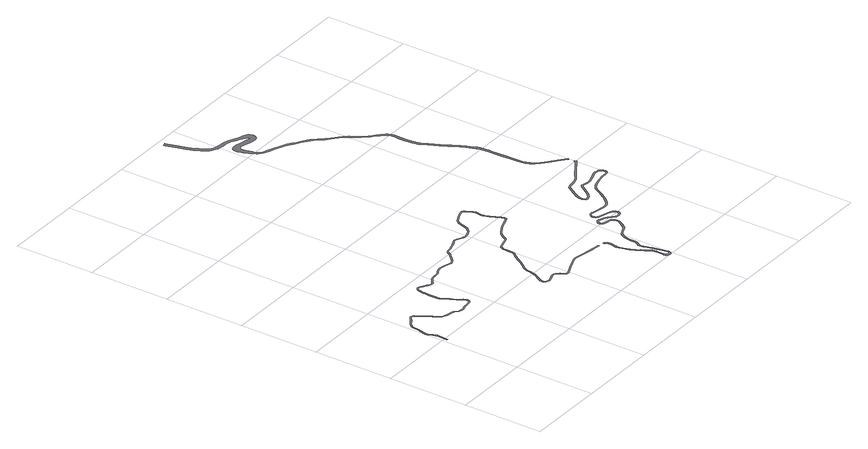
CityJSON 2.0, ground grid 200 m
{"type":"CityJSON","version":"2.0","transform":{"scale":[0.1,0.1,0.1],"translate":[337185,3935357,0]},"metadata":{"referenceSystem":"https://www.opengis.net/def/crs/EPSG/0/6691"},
"CityObjects":{
"road1":{"type":"Road","attributes":{"RoadStructureAttribute.sectionType":"1"},"geometry":[{"type":"MultiSurface","lod":"1","boundaries":[[[0,1,2,3,4,5,6,7,8,9,10,11,12,13,14,15,16,17,18,19,20,21,22,23,24,25,26,27,28,29,30,31,32,33,34,35,36,37,38,39,40,41,42,43,44,45,46,47,48,49,50,51,52,53,54,55,56,57,58,59,60,61,62,63,64,65,66,67,68,69,70,71,72,73,74,75,76,77,78,79,80,81,82,83,84,85,86,87,88,89,90,91,92,93,94,95,96,97,98,99,100,101,102,103,104,105,106,107,108,109,110,111,112,113,114,115,116,117,118,119,120,121,122,123,124,125,126,127,128,129,130,131,132,133,134,135,136,137,138,139,140,141,142,143,144,145,146,147,148,149,150,151,152,153,154,155,156,157,158,159,160,161,162,163,164,165,166,167,168,169,170,171,172,173,174,175,176,177,178,179,180,181,182,183,184,185,186,187,188,189,190,191,192,193,194,195,196,197,198,199,200,201,202,203,204,205,206,207,208,209,210,211,212,213,214,215,216,217,218,219,220,221,222,223,224,225,226,227,228,229,230,231,232,233,234,235,236,237,238,239,240,241,242,243,244,245,246,247,248,249,250,251,252,253,254,255,256,257,258,259,260,261,262,263,264,265,266,267,268,269,270,271,272,273,274,275,276,277,278,279,280,281,282,283,284,285,286,287,288,289,290,291,292,293,294,295,296,297,298,299,300,301,302,303,304,305,306,307,308,309,310,311,312,313,314,315,316,317,318,319,320,321,322,323,324,325,326,327,328,329,330,331,332,333,334,335,336,337,338,339,340,341,342,343,344,345,346,347,348,349,350,351,352,353,354,355,356,357,358,359,360,361,362,363,364,365,366,367,368,369,370,371,372,373,374,375,376,377,378,379,380,381,382,383,384,385,386,387,388,389,390,391,392,393,394,395,396,397,398,399,400,401,402,403,404,405,406,407,408,409,410,411,412,413,414,415,416,417,418,419,420,421,422,423,424,425,426,427,428,429,430,431,432,433,434,435,436,437,438,439,440,441,442,443,444,445,446,447,448,449,450,451,452]]]}]},
"road2":{"type":"Road","attributes":{"RoadStructureAttribute.sectionType":"1"},"geometry":[{"type":"MultiSurface","lod":"1","boundaries":[[[453,454,455,456,457,458,459,460,461,462,463,464,465,466,467,468,469,470,471,472,473,474,475,476,477,478,479,480,481,482,483,484,485,486,487,488,489,490,491,492,493,494,495,496,497,498,499,500,501,502,503,504,505,506,507,508,509,510,511,512,513,514,515,516,517,518,519,520,521,522,523,524,525,526,527,528,529,530,531,532,533,534,535,536,537,538,539,540,541,542,543,544,545,546,547,548,549,550,551,552,553,554,555,556,557,558,559,560,561,562,563,564,565,566,567,568,569,570,571,572,573,574,575,576,577,578,579,580,581,582,583,584,585,586,587,588,589,590,591,592,593,594,595,596,597,598,599,600,601,602,603,604,605,606,607,608,609,610,611,612,613,614,615,616,617,618,619,620,621,622,623,624,625,626,627,628,629,630,631,632,633,634,635,636,637,638,639,640,641,642,643,644,645,646,647,648,649,650,651,652,653,654,655,656,657,658,659,660,661,662,663,664,665,666,667,668,669,670,671,672,673,674,675,676,677,678,679,680,681,682,683,684,685,686,687,688,689,690,691,692,693,694,695,696,697,698,699,700,701,702,703,704,705,706,707,708,709,710,711,712,713,714,715,716,717,718,719,720,721,722,723,724,725,726,727,728,729,730,731,732,733,734,735,736,737,738,739,740,741,742,743,744,745,746,747,748,749,750,751,752,753,754,755,756,757,758,759,760,761,762,763,764,765,766,767,768,769,770,771,772,773,774,775,776,777,778,779,780,781,782,783,784,785,786,787,788,789,790,791,792,793,794,795,796,797,798,799,800,801,802,803,804,805,806,807,808,809,810,811,812,813,814,815,816,817,818,819,820,821,822,823,824,825,826,827,828,829,830,831,832,833,834]]]}]},
"road3":{"type":"Road","attributes":{"function":"3","RoadStructureAttribute.sectionType":"1"},"geometry":[{"type":"MultiSurface","lod":"1","boundaries":[[[835,836,837,838,839,840,841,842,843,844,845,846,847,848,849,850,851,852,853,854,855,856,857,858,859,860,861,862,863,864,865,866,867,868,869,870,871,872,873,874,875,876,877,878,879,880,881,882,883,884,885,886,887,888,889,890,891,892,893,894,895,896,897,898,899,900,901,902,903,904,905,906,907,908,909,910,911,912,913,914,915,916,917,918,919,920,921,922,923,924,925,926,927,928,929,930,931,932,933,934,935,936,937,938,939,940,941,942,943,944,945,946,947,948,949,950,951,952,953,954,955,956,957,958,959,960,961,962,963,964,965,966,967,968,969,970,971,972,973,974,975,976,977,978,979,980,981,982,983,984,985,986,987,988,989,990,991,992,993,994,995,996,997,998,999,1000,1001,1002,1003,1004,1005,1006,1007,1008,1009,1010,1011,1012,1013,1014,1015,1016,1017,1018,1019,1020,1021,1022,1023,1024,1025,1026,1027,1028,1029,1030,1031,1032,1033,1034,1035,1036,1037,1038,1039,1040,1041,1042,1043,1044,1045,1046,1047,1048,1049,1050,1051,1052,1053,1054,1055,1056,1057,1058,1059,1060,1061,1062,1063,1064,1065,1066,1067,1068,1069,1070,1071,1072,1073,1074,1075,1076,1077]]]}]}
},
"vertices":[
[5327,1527,0],[5317,1527,0],[5234,1539,0],[5140,1551,0],[5006,1571,0],[4866,1599,0],[4733,1622,0],[4617,1643,0],[4596,1642,0],[4566,1641,0],[4523,1635,0],[4460,1620,0],[4376,1585,0],[4194,1507,0],[4066,1450,0],[4003,1420,0],[3979,1416,0],[3965,1416,0],[3951,1417,0],[3933,1428,0],[3907,1463,0],[3865,1536,0],[3826,1585,0],[3797,1615,0],[3761,1638,0],[3723,1644,0],[3676,1638,0],[3522,1579,0],[3487,1568,0],[3460,1568,0],[3456,1570,0],[3430,1577,0],[3406,1590,0],[3381,1614,0],[3371,1645,0],[3369,1664,0],[3376,1697,0],[3409,1757,0],[3435,1796,0],[3489,1898,0],[3528,1973,0],[3545,2031,0],[3556,2115,0],[3563,2183,0],[3574,2226,0],[3591,2263,0],[3611,2291,0],[3643,2333,0],[3762,2499,0],[3844,2632,0],[3903,2718,0],[3908,2730,0],[3959,2787,0],[4001,2836,0],[4015,2864,0],[4016,2887,0],[4018,3015,0],[4027,3096,0],[4028,3145,0],[4029,3162,0],[4044,3193,0],[4069,3227,0],[4081,3238,0],[4212,3278,0],[4348,3313,0],[4382,3331,0],[4401,3345,0],[4416,3372,0],[4442,3429,0],[4466,3469,0],[4510,3529,0],[4534,3552,0],[4596,3594,0],[4712,3663,0],[4797,3707,0],[4903,3746,0],[4933,3756,0],[5000,3781,0],[5097,3810,0],[5121,3828,0],[5134,3853,0],[5140,3876,0],[5138,3912,0],[5119,3971,0],[5091,4022,0],[5054,4089,0],[5001,4208,0],[4962,4317,0],[4957,4344,0],[4956,4378,0],[4969,4499,0],[4973,4546,0],[4971,4576,0],[4956,4622,0],[4913,4704,0],[4875,4779,0],[4851,4816,0],[4816,4831,0],[4803,4836,0],[4792,4835,0],[4770,4834,0],[4713,4821,0],[4583,4769,0],[4435,4694,0],[4380,4644,0],[4346,4592,0],[4343,4584,0],[4315,4484,0],[4306,4449,0],[4270,4339,0],[4230,4279,0],[4182,4231,0],[4100,4189,0],[4029,4170,0],[3972,4161,0],[3952,4162,0],[3924,4170,0],[3910,4177,0],[3835,4213,0],[3786,4237,0],[3718,4258,0],[3682,4261,0],[3625,4239,0],[3534,4194,0],[3445,4164,0],[3336,4135,0],[3238,4118,0],[3195,4100,0],[3160,4045,0],[3145,4023,0],[3120,3985,0],[3106,3968,0],[3031,3887,0],[2923,3796,0],[2868,3764,0],[2860,3764,0],[2827,3772,0],[2695,3821,0],[2602,3838,0],[2532,3840,0],[2461,3826,0],[2360,3785,0],[2312,3757,0],[2290,3753,0],[2185,3745,0],[2121,3737,0],[2046,3718,0],[2023,3706,0],[1949,3649,0],[1899,3603,0],[1888,3600,0],[1864,3602,0],[1843,3608,0],[1777,3646,0],[1764,3653,0],[1692,3699,0],[1649,3731,0],[1609,3747,0],[1580,3756,0],[1544,3751,0],[1496,3726,0],[1473,3697,0],[1453,3649,0],[1440,3536,0],[1440,3505,0],[1440,3455,0],[1431,3338,0],[1430,3182,0],[1429,3147,0],[1435,3124,0],[1441,3096,0],[1496,2992,0],[1505,2975,0],[1514,2957,0],[1552,2881,0],[1615,2749,0],[1703,2626,0],[1724,2590,0],[1732,2555,0],[1733,2537,0],[1729,2521,0],[1711,2491,0],[1691,2480,0],[1636,2470,0],[1476,2452,0],[1413,2426,0],[1403,2421,0],[1369,2420,0],[1341,2421,0],[1310,2422,0],[1285,2433,0],[1265,2443,0],[1194,2505,0],[1165,2522,0],[1076,2541,0],[977,2563,0],[885,2595,0],[863,2606,0],[840,2637,0],[819,2665,0],[752,2790,0],[612,2997,0],[532,3129,0],[467,3166,0],[437,3170,0],[399,3152,0],[288,3066,0],[165,2990,0],[105,2917,0],[98,2904,0],[86,2852,0],[67,2701,0],[55,2656,0],[48,2634,0],[15,2517,0],[11,2491,0],[10,2474,0],[12,2439,0],[15,2423,0],[26,2392,0],[68,2303,0],[91,2249,0],[100,2220,0],[103,2208,0],[103,2183,0],[90,2080,0],[79,1931,0],[114,1928,0],[125,2076,0],[138,2181,0],[138,2211,0],[134,2229,0],[124,2261,0],[100,2318,0],[59,2405,0],[49,2432,0],[47,2444,0],[45,2474,0],[46,2487,0],[50,2509,0],[81,2623,0],[89,2646,0],[101,2695,0],[120,2846,0],[131,2891,0],[138,2900,0],[187,2963,0],[308,3037,0],[418,3122,0],[443,3134,0],[456,3132,0],[507,3103,0],[583,2978,0],[722,2772,0],[789,2646,0],[840,2579,0],[871,2562,0],[968,2529,0],[1068,2507,0],[1152,2489,0],[1174,2477,0],[1245,2413,0],[1307,2387,0],[1342,2385,0],[1374,2384,0],[1416,2388,0],[1485,2418,0],[1641,2435,0],[1703,2447,0],[1736,2465,0],[1762,2507,0],[1768,2534,0],[1767,2560,0],[1757,2603,0],[1732,2646,0],[1645,2767,0],[1584,2896,0],[1535,2993,0],[1526,3010,0],[1474,3108,0],[1465,3151,0],[1465,3182,0],[1466,3337,0],[1475,3453,0],[1475,3505,0],[1475,3536,0],[1487,3640,0],[1503,3679,0],[1519,3698,0],[1555,3717,0],[1577,3720,0],[1597,3714,0],[1631,3700,0],[1672,3670,0],[1746,3622,0],[1760,3615,0],[1829,3576,0],[1858,3568,0],[1892,3565,0],[1916,3572,0],[1972,3622,0],[1999,3644,0],[2042,3677,0],[2058,3685,0],[2127,3703,0],[2188,3710,0],[2295,3719,0],[2324,3724,0],[2376,3753,0],[2471,3793,0],[2535,3805,0],[2598,3803,0],[2686,3788,0],[2816,3739,0],[2857,3728,0],[2879,3730,0],[2944,3768,0],[3055,3862,0],[3132,3945,0],[3148,3964,0],[3174,4003,0],[3201,4045,0],[3219,4072,0],[3248,4084,0],[3344,4101,0],[3455,4131,0],[3547,4161,0],[3639,4207,0],[3687,4225,0],[3711,4223,0],[3773,4205,0],[3819,4181,0],[3895,4146,0],[3911,4137,0],[3947,4127,0],[3974,4126,0],[4037,4136,0],[4113,4156,0],[4203,4203,0],[4258,4257,0],[4302,4324,0],[4340,4439,0],[4349,4475,0],[4373,4560,0],[4378,4578,0],[4407,4621,0],[4455,4665,0],[4597,4737,0],[4723,4787,0],[4775,4799,0],[4776,4799,0],[4796,4800,0],[4797,4801,0],[4828,4788,0],[4845,4762,0],[4882,4688,0],[4924,4609,0],[4937,4569,0],[4938,4546,0],[4935,4502,0],[4921,4380,0],[4921,4348,0],[4922,4340,0],[4928,4308,0],[4969,4195,0],[5023,4073,0],[5051,4023,0],[5087,3957,0],[5103,3906,0],[5104,3880,0],[5101,3865,0],[5094,3851,0],[5081,3842,0],[4988,3814,0],[4916,3788,0],[4892,3779,0],[4783,3740,0],[4695,3694,0],[4577,3624,0],[4511,3579,0],[4484,3552,0],[4437,3489,0],[4411,3445,0],[4385,3388,0],[4373,3367,0],[4366,3362,0],[4335,3346,0],[4203,3311,0],[4064,3269,0],[4043,3251,0],[4014,3211,0],[3995,3171,0],[3993,3147,0],[3992,3098,0],[3983,3017,0],[3981,2888,0],[3981,2873,0],[3971,2856,0],[3932,2810,0],[3872,2741,0],[3864,2731,0],[3815,2652,0],[3733,2518,0],[3615,2354,0],[3583,2312,0],[3561,2281,0],[3540,2238,0],[3529,2189,0],[3522,2119,0],[3510,2039,0],[3495,1986,0],[3458,1915,0],[3405,1814,0],[3379,1775,0],[3343,1709,0],[3334,1667,0],[3336,1638,0],[3351,1595,0],[3385,1562,0],[3416,1544,0],[3445,1536,0],[3453,1533,0],[3473,1533,0],[3492,1533,0],[3534,1546,0],[3685,1604,0],[3722,1609,0],[3749,1604,0],[3775,1588,0],[3799,1562,0],[3836,1516,0],[3877,1444,0],[3909,1402,0],[3934,1386,0],[3939,1383,0],[3964,1381,0],[3982,1381,0],[4013,1386,0],[4080,1418,0],[4208,1475,0],[4389,1553,0],[4471,1586,0],[4529,1601,0],[4563,1606,0],[4569,1606,0],[4614,1608,0],[4727,1588,0],[4860,1565,0],[5000,1537,0],[5135,1516,0],[5229,1504,0],[5314,1492,0],[5325,1489,0],
[5457,1444,0],[5495,1435,0],[5516,1401,0],[5518,1340,0],[5505,1264,0],[5487,1186,0],[5487,1156,0],[5490,1125,0],[5494,1084,0],[5515,1011,0],[5568,855,0],[5614,732,0],[5633,691,0],[5676,633,0],[5728,549,0],[5783,462,0],[5807,412,0],[5819,370,0],[5825,339,0],[5827,323,0],[5823,264,0],[5817,134,0],[5817,112,0],[5818,93,0],[5823,72,0],[5848,34,0],[5884,10,0],[5899,5,0],[5918,3,0],[5937,6,0],[5946,10,0],[5968,25,0],[5984,46,0],[6002,77,0],[6007,92,0],[6010,116,0],[6009,142,0],[5998,198,0],[5986,252,0],[5954,384,0],[5933,488,0],[5909,589,0],[5878,691,0],[5865,761,0],[5866,781,0],[5870,796,0],[5897,841,0],[5925,887,0],[5934,915,0],[5937,970,0],[5934,1046,0],[5944,1128,0],[5969,1216,0],[5994,1279,0],[6026,1340,0],[6067,1376,0],[6089,1390,0],[6148,1414,0],[6231,1450,0],[6290,1482,0],[6306,1499,0],[6369,1592,0],[6406,1641,0],[6443,1701,0],[6457,1735,0],[6466,1784,0],[6467,1810,0],[6467,1822,0],[6459,1862,0],[6430,1908,0],[6399,1937,0],[6367,1948,0],[6307,1957,0],[6300,1958,0],[6245,1969,0],[6177,1988,0],[6157,2007,0],[6146,2039,0],[6146,2062,0],[6149,2075,0],[6161,2090,0],[6164,2094,0],[6179,2108,0],[6207,2118,0],[6208,2118,0],[6235,2116,0],[6310,2085,0],[6372,2055,0],[6427,2020,0],[6491,1959,0],[6559,1900,0],[6577,1892,0],[6630,1883,0],[6652,1882,0],[6685,1887,0],[6722,1905,0],[6761,1941,0],[6771,1966,0],[6773,1990,0],[6764,2046,0],[6752,2079,0],[6722,2110,0],[6676,2138,0],[6584,2170,0],[6495,2198,0],[6346,2240,0],[6333,2246,0],[6311,2268,0],[6293,2304,0],[6291,2321,0],[6291,2337,0],[6300,2364,0],[6326,2397,0],[6355,2415,0],[6368,2417,0],[6390,2415,0],[6446,2398,0],[6567,2374,0],[6715,2353,0],[6806,2349,0],[6854,2355,0],[6884,2363,0],[6923,2389,0],[6961,2417,0],[6999,2455,0],[7068,2532,0],[7141,2629,0],[7161,2662,0],[7236,2789,0],[7304,2913,0],[7340,2960,0],[7375,2990,0],[7419,3019,0],[7440,3028,0],[7500,3049,0],[7624,3083,0],[7705,3102,0],[7803,3116,0],[7976,3127,0],[8017,3140,0],[8034,3153,0],[8046,3167,0],[8060,3205,0],[8065,3234,0],[8061,3285,0],[8049,3316,0],[8002,3365,0],[7976,3382,0],[7922,3390,0],[7873,3389,0],[7824,3383,0],[7774,3374,0],[7680,3337,0],[7546,3289,0],[7500,3279,0],[7471,3275,0],[7423,3279,0],[7389,3283,0],[7330,3298,0],[7259,3311,0],[7241,3311,0],[7216,3299,0],[7176,3245,0],[7008,3000,0],[6910,2912,0],[6844,2892,0],[6830,2891,0],[6816,2898,0],[6794,2938,0],[6787,2963,0],[6789,3025,0],[6828,3130,0],[6879,3216,0],[7016,3430,0],[7031,3448,0],[7037,3456,0],[7059,3471,0],[7087,3477,0],[7097,3479,0],[7196,3493,0],[7292,3507,0],[7381,3540,0],[7435,3569,0],[7569,3665,0],[7631,3710,0],[7778,3805,0],[7893,3883,0],[7900,3887,0],[7999,3955,0],[8045,3985,0],[8012,4036,0],[8003,4024,0],[7984,3999,0],[7969,3988,0],[7870,3915,0],[7756,3838,0],[7609,3743,0],[7596,3734,0],[7544,3697,0],[7414,3603,0],[7365,3577,0],[7282,3546,0],[7201,3534,0],[7190,3532,0],[7090,3518,0],[7043,3508,0],[7010,3486,0],[6984,3454,0],[6956,3411,0],[6844,3236,0],[6792,3147,0],[6749,3033,0],[6747,2970,0],[6747,2958,0],[6757,2923,0],[6787,2867,0],[6823,2850,0],[6851,2852,0],[6930,2876,0],[7038,2973,0],[7209,3222,0],[7235,3252,0],[7257,3263,0],[7278,3263,0],[7321,3259,0],[7382,3243,0],[7419,3239,0],[7472,3235,0],[7506,3239,0],[7557,3250,0],[7695,3299,0],[7785,3336,0],[7830,3343,0],[7875,3349,0],[7919,3350,0],[7962,3343,0],[7977,3334,0],[8015,3294,0],[8022,3276,0],[8025,3236,0],[8021,3215,0],[8011,3187,0],[8007,3182,0],[7999,3176,0],[7969,3166,0],[7799,3155,0],[7698,3142,0],[7615,3121,0],[7488,3087,0],[7426,3065,0],[7400,3055,0],[7351,3022,0],[7311,2988,0],[7271,2934,0],[7202,2809,0],[7114,2663,0],[7107,2651,0],[7037,2557,0],[6970,2483,0],[6935,2448,0],[6900,2422,0],[6867,2400,0],[6846,2394,0],[6805,2389,0],[6718,2393,0],[6574,2413,0],[6456,2437,0],[6397,2455,0],[6365,2457,0],[6341,2453,0],[6300,2427,0],[6264,2384,0],[6251,2343,0],[6251,2318,0],[6252,2316,0],[6255,2292,0],[6278,2245,0],[6310,2212,0],[6332,2203,0],[6483,2160,0],[6571,2132,0],[6659,2102,0],[6696,2079,0],[6717,2057,0],[6725,2035,0],[6733,1989,0],[6732,1976,0],[6727,1964,0],[6699,1939,0],[6673,1926,0],[6650,1922,0],[6635,1923,0],[6589,1931,0],[6581,1934,0],[6518,1989,0],[6451,2052,0],[6392,2090,0],[6326,2121,0],[6245,2155,0],[6206,2159,0],[6196,2157,0],[6158,2143,0],[6135,2121,0],[6132,2117,0],[6112,2093,0],[6106,2067,0],[6106,2033,0],[6122,1985,0],[6156,1952,0],[6236,1930,0],[6294,1918,0],[6358,1909,0],[6359,1908,0],[6378,1902,0],[6399,1882,0],[6414,1858,0],[6422,1847,0],[6427,1819,0],[6426,1788,0],[6419,1747,0],[6407,1719,0],[6373,1664,0],[6336,1616,0],[6275,1524,0],[6265,1514,0],[6214,1486,0],[6132,1451,0],[6071,1426,0],[6043,1409,0],[5994,1366,0],[5958,1296,0],[5931,1229,0],[5905,1136,0],[5894,1048,0],[5897,970,0],[5895,923,0],[5888,904,0],[5864,863,0],[5833,811,0],[5827,788,0],[5824,759,0],[5840,682,0],[5870,579,0],[5894,479,0],[5920,372,0],[5955,246,0],[5969,191,0],[5979,138,0],[5980,117,0],[5978,99,0],[5972,86,0],[5952,70,0],[5937,65,0],[5919,65,0],[5904,68,0],[5883,77,0],[5871,93,0],[5863,108,0],[5855,142,0],[5856,195,0],[5861,278,0],[5861,332,0],[5858,382,0],[5844,426,0],[5818,481,0],[5762,571,0],[5709,655,0],[5668,711,0],[5651,747,0],[5606,869,0],[5553,1023,0],[5534,1091,0],[5530,1129,0],[5527,1158,0],[5527,1181,0],[5544,1255,0],[5559,1326,0],[5558,1374,0],[5552,1426,0],[5535,1458,0],[5503,1485,0],[5475,1495,0],
[3417,11802,0],[3472,11586,0],[3550,11324,0],[3610,11178,0],[3683,11035,0],[3719,10967,0],[3757,10916,0],[3795,10874,0],[3848,10832,0],[3914,10793,0],[3975,10769,0],[4081,10747,0],[4147,10741,0],[4223,10736,0],[4274,10727,0],[4369,10699,0],[4516,10632,0],[4573,10601,0],[4579,10597,0],[4682,10534,0],[4749,10487,0],[4756,10473,0],[4753,10456,0],[4744,10446,0],[4730,10442,0],[4577,10481,0],[4496,10502,0],[4375,10534,0],[4374,10534,0],[4329,10538,0],[4285,10536,0],[4245,10537,0],[4223,10537,0],[4199,10533,0],[4163,10519,0],[4138,10499,0],[4117,10462,0],[4115,10453,0],[4107,10418,0],[4106,10375,0],[4110,10346,0],[4117,10306,0],[4148,10219,0],[4198,10104,0],[4242,10014,0],[4272,9959,0],[4295,9918,0],[4349,9869,0],[4405,9831,0],[4529,9778,0],[4683,9716,0],[4848,9651,0],[4916,9623,0],[4969,9593,0],[5074,9523,0],[5238,9417,0],[5366,9335,0],[5418,9293,0],[5468,9244,0],[5531,9179,0],[5593,9104,0],[5637,9055,0],[5736,8964,0],[5865,8847,0],[5932,8790,0],[5966,8753,0],[5992,8724,0],[6018,8689,0],[6052,8631,0],[6071,8593,0],[6095,8555,0],[6120,8517,0],[6170,8457,0],[6277,8340,0],[6318,8302,0],[6407,8217,0],[6471,8157,0],[6527,8106,0],[6554,8074,0],[6578,8036,0],[6603,7956,0],[6607,7915,0],[6604,7861,0],[6599,7748,0],[6598,7595,0],[6602,7497,0],[6611,7405,0],[6622,7349,0],[6649,7259,0],[6741,7071,0],[6855,6844,0],[6943,6674,0],[6974,6614,0],[7068,6436,0],[7132,6318,0],[7191,6177,0],[7220,6099,0],[7230,6052,0],[7244,5967,0],[7252,5885,0],[7259,5794,0],[7266,5579,0],[7275,5412,0],[7283,5233,0],[7291,5039,0],[7298,4949,0],[7318,4861,0],[7345,4776,0],[7369,4727,0],[7420,4657,0],[7504,4567,0],[7637,4453,0],[7802,4322,0],[7929,4218,0],[7991,4165,0],[8027,4208,0],[7964,4260,0],[7837,4365,0],[7672,4496,0],[7542,4607,0],[7462,4692,0],[7416,4756,0],[7397,4796,0],[7371,4876,0],[7353,4957,0],[7345,5042,0],[7338,5236,0],[7330,5414,0],[7321,5581,0],[7314,5796,0],[7315,5806,0],[7317,5816,0],[7322,5827,0],[7327,5849,0],[7322,5912,0],[7314,5984,0],[7299,6065,0],[7287,6118,0],[7251,6202,0],[7190,6346,0],[7125,6466,0],[7032,6644,0],[6996,6712,0],[6913,6874,0],[6801,7107,0],[6725,7266,0],[6685,7365,0],[6676,7414,0],[6667,7502,0],[6663,7596,0],[6664,7746,0],[6669,7858,0],[6672,7916,0],[6660,7977,0],[6623,8058,0],[6595,8104,0],[6563,8140,0],[6505,8193,0],[6441,8253,0],[6339,8350,0],[6313,8375,0],[6208,8490,0],[6161,8547,0],[6137,8582,0],[6115,8616,0],[6096,8655,0],[6060,8716,0],[6030,8756,0],[6002,8787,0],[5964,8828,0],[5899,8885,0],[5769,9001,0],[5672,9090,0],[5631,9137,0],[5565,9212,0],[5533,9245,0],[5506,9274,0],[5447,9333,0],[5395,9385,0],[5267,9467,0],[5185,9520,0],[5102,9573,0],[4996,9645,0],[4939,9676,0],[4869,9705,0],[4704,9770,0],[4550,9832,0],[4433,9886,0],[4382,9918,0],[4338,9961,0],[4328,9973,0],[4312,10013,0],[4295,10093,0],[4263,10227,0],[4243,10317,0],[4245,10338,0],[4258,10369,0],[4277,10392,0],[4311,10410,0],[4323,10413,0],[4351,10409,0],[4448,10384,0],[4583,10348,0],[4693,10315,0],[4718,10313,0],[4747,10312,0],[4780,10320,0],[4814,10335,0],[4837,10352,0],[4862,10380,0],[4882,10415,0],[4884,10425,0],[4890,10449,0],[4890,10465,0],[4890,10476,0],[4883,10517,0],[4865,10554,0],[4839,10589,0],[4813,10610,0],[4764,10630,0],[4726,10643,0],[4615,10681,0],[4556,10712,0],[4400,10784,0],[4294,10814,0],[4234,10825,0],[4154,10831,0],[4096,10838,0],[4001,10857,0],[3948,10882,0],[3899,10907,0],[3856,10940,0],[3826,10973,0],[3796,11015,0],[3763,11077,0],[3732,11137,0],[3690,11219,0],[3659,11282,0],[3631,11352,0],[3554,11608,0],[3499,11822,0],[3486,11870,0],[3407,11847,0]
]}
